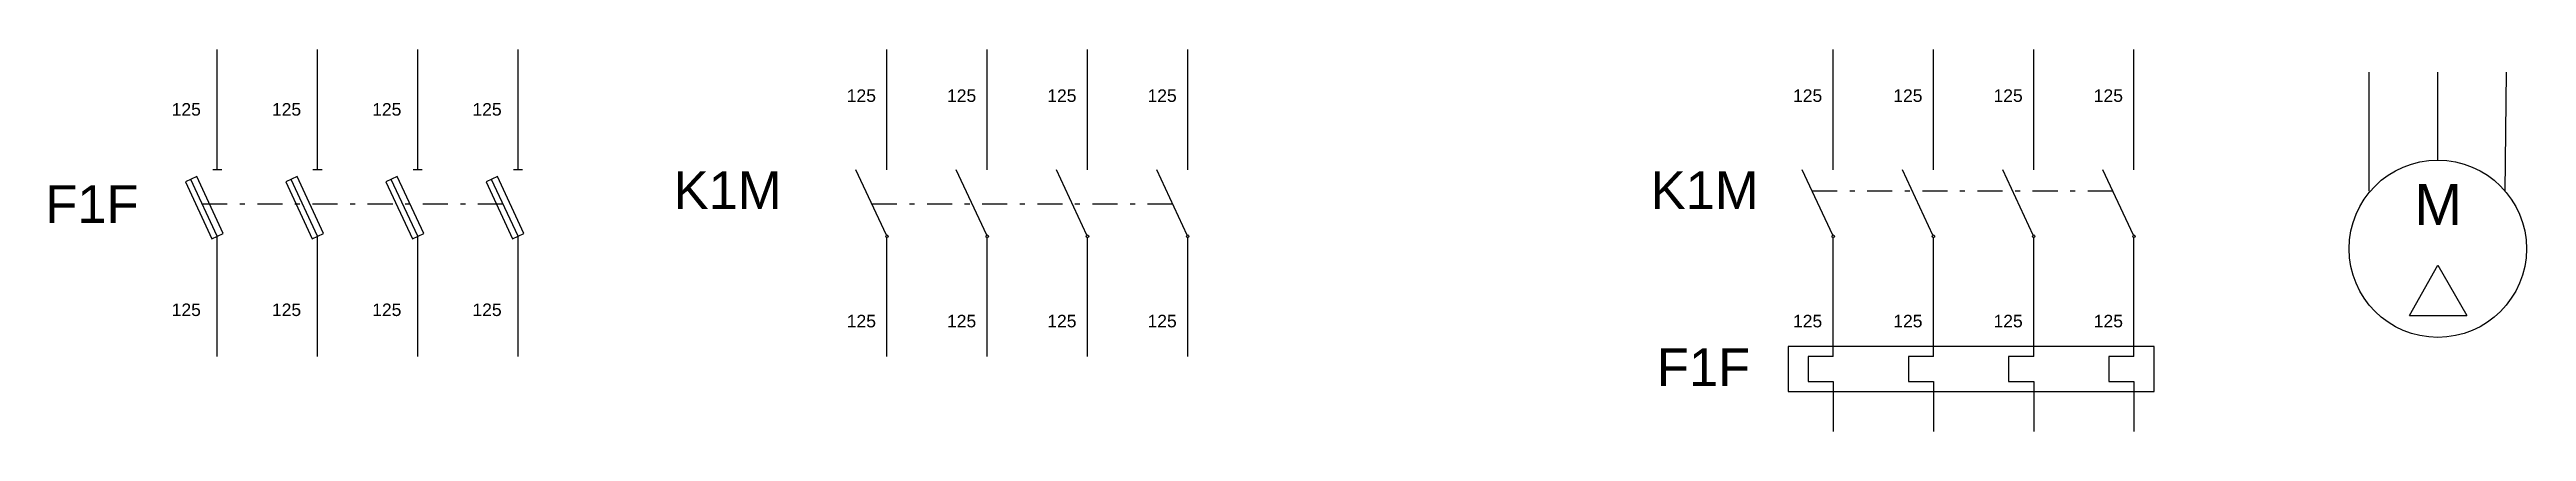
# Model space of a CAD drawing. Header units: millimetres. Extents: x 162.7 to 212.1, y 3071.4 to 3079.
import ezdxf

# ---------------------------------------------------------------- set-up
doc = ezdxf.new("R2010")
doc.units = ezdxf.units.MM
doc.linetypes.add('STRICHPUNKT', pattern=[1, 0.5, -0.25, 0, -0.25])
doc.layers.add('SYMS', color=7, linetype='Continuous')
doc.styles.get("Standard").update_dxf_attribs({"font": 'arial.ttf'})

msp = doc.modelspace()

# ---------------------------------------------------------------- linework, layer by layer
at = {"layer": 'SYMS'}
for p, q in [((166.017, 3076.581), (166.017, 3078.981)), ((168.017, 3076.581), (168.017, 3078.981)), ((170.017, 3076.581), (170.017, 3078.981)), ((172.017, 3076.581), (172.017, 3078.981)), ((179.378, 3076.581), (179.378, 3078.981)), ((181.378, 3076.581), (181.378, 3078.981)), ((183.378, 3076.581), (183.378, 3078.981)), ((185.378, 3076.581), (185.378, 3078.981)), ((198.256, 3076.581), (198.256, 3078.981)), ((200.256, 3076.581), (200.256, 3078.981)), ((202.256, 3076.581), (202.256, 3078.981)), ((204.256, 3076.581), (204.256, 3078.981)), ((208.948, 3076.156), (208.948, 3078.531)), ((210.317, 3076.773), (210.317, 3078.531)), ((211.66, 3076.156), (211.686, 3078.531)), ((166.017, 3075.254), (165.489, 3076.387)), ((166.017, 3076.581), (165.927, 3076.581)), ((166.107, 3076.581), (166.017, 3076.581)), ((168.017, 3075.254), (167.489, 3076.387)), ((168.017, 3076.581), (167.927, 3076.581)), ((168.107, 3076.581), (168.017, 3076.581)), ((170.017, 3075.254), (169.489, 3076.387)), ((170.017, 3076.581), (169.927, 3076.581)), ((170.107, 3076.581), (170.017, 3076.581)), ((172.017, 3075.254), (171.489, 3076.387)), ((172.017, 3076.581), (171.927, 3076.581)), ((172.107, 3076.581), (172.017, 3076.581)), ((179.368, 3075.276), (178.759, 3076.581)), ((181.368, 3075.276), (180.759, 3076.581)), ((183.368, 3075.276), (182.759, 3076.581)), ((185.368, 3075.276), (184.759, 3076.581)), ((198.246, 3075.276), (197.638, 3076.581)), ((200.246, 3075.276), (199.638, 3076.581)), ((202.246, 3075.276), (201.638, 3076.581)), ((204.246, 3075.276), (203.638, 3076.581)), ((166.017, 3072.856), (166.017, 3075.254)), ((168.017, 3072.856), (168.017, 3075.254)), ((170.017, 3072.856), (170.017, 3075.254)), ((172.017, 3072.856), (172.017, 3075.254)), ((179.378, 3072.856), (179.378, 3075.23)), ((181.378, 3072.856), (181.378, 3075.23)), ((183.378, 3072.856), (183.378, 3075.23)), ((185.378, 3072.856), (185.378, 3075.23)), ((198.256, 3072.856), (198.256, 3075.23)), ((200.256, 3072.856), (200.256, 3075.23)), ((202.256, 3072.856), (202.256, 3075.23)), ((204.256, 3072.856), (204.256, 3075.23)), ((209.753, 3073.67), (210.317, 3074.679)), ((210.317, 3074.679), (210.896, 3073.67)), ((209.753, 3073.67), (210.896, 3073.67)), ((198.256, 3072.856), (197.756, 3072.856)), ((197.756, 3072.856), (197.756, 3072.356)), ((200.256, 3072.856), (199.756, 3072.856)), ((199.756, 3072.856), (199.756, 3072.356)), ((202.256, 3072.856), (201.756, 3072.856)), ((201.756, 3072.856), (201.756, 3072.356)), ((204.256, 3072.856), (203.756, 3072.856)), ((203.756, 3072.856), (203.756, 3072.356)), ((197.756, 3072.356), (198.256, 3072.356)), ((198.256, 3072.356), (198.256, 3071.356)), ((199.756, 3072.356), (200.256, 3072.356)), ((200.256, 3072.356), (200.256, 3071.356)), ((201.756, 3072.356), (202.256, 3072.356)), ((202.256, 3072.356), (202.256, 3071.356)), ((203.756, 3072.356), (204.256, 3072.356)), ((204.256, 3072.356), (204.256, 3071.356))]:
    msp.add_line(p, q, dxfattribs=at)
at = {"layer": 'SYMS', "linetype": 'STRICHPUNKT'}
for p, q in [((197.835, 3076.158), (203.835, 3076.158)), ((165.717, 3075.898), (171.717, 3075.898)), ((179.078, 3075.898), (185.078, 3075.898))]:
    msp.add_line(p, q, dxfattribs=at)
at = {"layer": 'SYMS'}
for points in [[(165.91, 3075.205), (166.136, 3075.31), (165.608, 3076.443), (165.382, 3076.337)], [(167.91, 3075.205), (168.136, 3075.31), (167.608, 3076.443), (167.382, 3076.337)], [(169.91, 3075.205), (170.136, 3075.31), (169.608, 3076.443), (169.382, 3076.337)], [(171.91, 3075.205), (172.136, 3075.31), (171.608, 3076.443), (171.382, 3076.337)], [(197.356, 3072.156), (204.657, 3072.156), (204.657, 3073.056), (197.356, 3073.056)]]:
    msp.add_lwpolyline(points, close=True, dxfattribs=at)
for centre, radius in [((210.317, 3075.004), 1.77), ((179.378, 3075.254), 0.0246), ((181.378, 3075.254), 0.0246), ((183.378, 3075.254), 0.0246), ((185.378, 3075.254), 0.0246), ((198.256, 3075.254), 0.0246), ((200.256, 3075.254), 0.0246), ((202.256, 3075.254), 0.0246), ((204.256, 3075.254), 0.0246)]:
    msp.add_circle(centre, radius, dxfattribs=at)

# ---------------------------------------------------------------- texts
for s, width, heights, insert, char_height, attachment_point in [('125', 0.99397, [0.251], (178.576, 3078.185), 0.25, 1), ('125', 0.99397, [0.251], (180.576, 3078.185), 0.25, 1), ('125', 0.99397, [0.251], (182.576, 3078.185), 0.25, 1), ('125', 0.99397, [0.251], (184.576, 3078.185), 0.25, 1), ('125', 0.99397, [0.251], (197.454, 3078.185), 0.25, 1), ('125', 0.99397, [0.251], (199.454, 3078.185), 0.25, 1), ('125', 0.99397, [0.251], (201.454, 3078.185), 0.25, 1), ('125', 0.99397, [0.251], (203.454, 3078.185), 0.25, 1), ('125', 0.99397, [0.251], (165.108, 3077.911), 0.25, 1), ('125', 0.99397, [0.251], (167.108, 3077.911), 0.25, 1), ('125', 0.99397, [0.251], (169.108, 3077.911), 0.25, 1), ('125', 0.99397, [0.251], (171.108, 3077.911), 0.25, 1), ('F1F', 5.4544, [0], (162.585, 3076.27), 0.75, 1), ('K1M', 2.7014, [0], (175.121, 3076.548), 0.75, 1), ('K1M', 2.7014, [0], (194.613, 3076.548), 0.75, 1), ('M', 2.7014, [0], (210.325, 3075.887), 0.821, 5), ('125', 0.99397, [0.251], (165.108, 3073.911), 0.25, 1), ('125', 0.99397, [0.251], (167.108, 3073.911), 0.25, 1), ('125', 0.99397, [0.251], (169.108, 3073.911), 0.25, 1), ('125', 0.99397, [0.251], (171.108, 3073.911), 0.25, 1), ('125', 0.99397, [0.251], (178.576, 3073.685), 0.25, 1), ('125', 0.99397, [0.251], (180.576, 3073.685), 0.25, 1), ('125', 0.99397, [0.251], (182.576, 3073.685), 0.25, 1), ('125', 0.99397, [0.251], (184.576, 3073.685), 0.25, 1), ('125', 0.99397, [0.251], (197.454, 3073.685), 0.25, 1), ('125', 0.99397, [0.251], (199.454, 3073.685), 0.25, 1), ('125', 0.99397, [0.251], (201.454, 3073.685), 0.25, 1), ('125', 0.99397, [0.251], (203.454, 3073.685), 0.25, 1), ('F1F', 5.4544, [0], (194.737, 3073.016), 0.75, 1)]:
    msp.add_mtext_dynamic_manual_height_columns(s, width=width, gutter_width=12.5, heights=heights, dxfattribs=dict(at, insert=insert, char_height=char_height, attachment_point=attachment_point))

doc.saveas('drawing.dxf')
